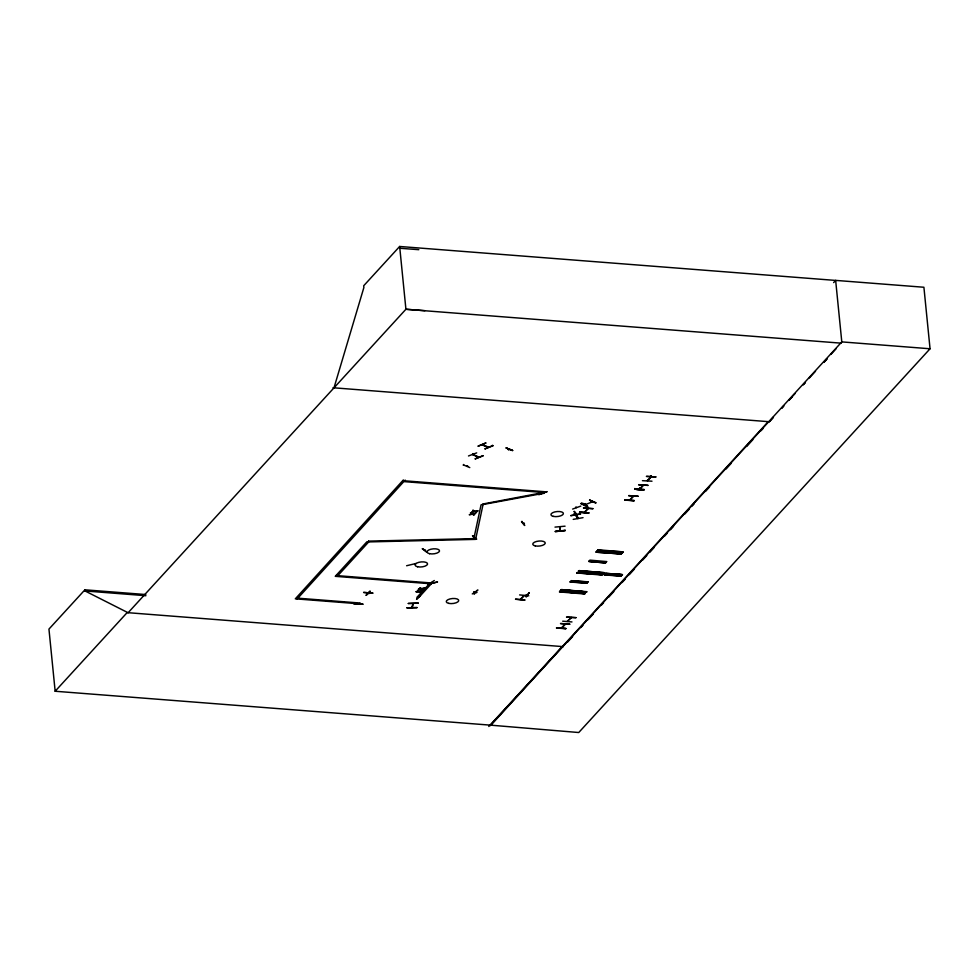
<?xml version="1.0" encoding="UTF-8"?>
<svg xmlns="http://www.w3.org/2000/svg" width="979" height="979" viewBox="0 0 979 979"><rect width="100%" height="100%" fill="white"/><g stroke="black" fill="none" stroke-linecap="round" stroke-linejoin="round"><path stroke-width="1.47" d="M570.867 515.713L580.669 513.951L570.843 515.554M579.47 512.372L589.04 512.898L579.678 512.164M579.641 512.115L588.844 513.033M634 500.795L624.651 500.073L634.172 500.526M634.208 500.624L624.81 499.804M634.796 488.888C654.694 489.121 637.623 491.727 634.771 488.521M642.432 480.677L651.99 481.203M643.986 489.928L634.625 489.194M524.903 599.919L515.578 599.172M565.776 628.763L556.451 627.98L565.96 628.457M406.603 565.74L416.063 563.476M416.956 607.469L406.958 607.8M416.907 607.775L406.958 607.886M432.84 582.884L432.547 583.056M468.488 455.969L476.7 452.873M560.061 591.23L585.295 593.286L559.915 591.157L559.425 591.928L584.671 593.984L585.112 593.298M561.114 589.921L586.617 591.952L561.077 589.958M561.457 589.566L586.58 591.989M587.07 583.129L570.047 581.783M571.185 580.755L588.122 582.04M576.912 572.58L602.66 574.355M578.442 570.99L603.676 573.082M579.005 570.61L604.227 572.678L578.956 570.659M589.811 560.123L606.845 561.591M586.862 591.683L561.591 589.627M621.689 553.563L596.431 551.507L621.543 553.49M597.667 550.186L622.644 552.584L597.398 550.528L623.268 551.887L597.888 549.757M605.511 562.962L588.758 561.359L605.964 562.484L589.138 561.102M603.982 572.972L578.479 570.941M604.581 574.392L621.286 575.64L604.459 574.245L604.141 574.857L620.992 576.227M605.218 573.743L622.448 574.697L605.597 573.327M621.31 553.955L595.832 552.168L621.273 553.992M485.657 442.961L477.948 446.253L485.951 443.022M463.556 464.964L469.785 467.583M581 503.683C581.954 500.771 595.428 511.797 581.024 503.61M581.367 503.402L587.535 506.155M424.629 550.259L425.449 550.027M474.35 537.679L473.322 537.912L474.215 537.532M362.915 604.239L353.456 603.59L362.891 604.129M560.282 526.971L560.086 530.973L560.221 526.898M428.557 584.316L434.309 580.51M422.218 548.717L426.648 552.021L422.744 548.607M333.998 387.831L363.87 287.545L363.698 285.758L399.652 246.475L834.94 280.373M411.731 607.69L412.942 603.688M412.171 607.678L413.432 603.639M521.954 521.746L524.744 525.503L521.526 521.868L521.954 521.317M366.391 595.269L370.282 591.267M474.13 594.351L477.177 590.288M474.974 591.916L474.081 591.72M584.904 512.176L584.157 512.506L587.938 508.431M587.559 508.835L587.853 507.526M588.146 507.648L588.281 508.542L584.524 512.543M588.232 508.542L588.171 507.55M629.411 500.208L633.021 496.634M633.425 496.243L629.693 500.281M639.336 489.255C640.254 486.33 640.046 490.54 639.642 488.031M647.865 480.481C644.965 481.399 652.198 477.605 651.133 475.867M650.937 477.128L650.888 476.235M651.206 476.822L647.56 480.799M482.011 444.858L488.301 447.366M524.744 600.164L515.554 599.258M559.817 591.5L585.05 593.592L559.768 591.524M569.986 582.028L586.984 583.215M556.598 627.796L565.948 628.518M588.159 581.844L571.259 580.657M571.969 621.934L562.692 621.188M605.536 562.974L588.856 561.395M605.511 573.278L622.46 574.673L605.352 573.596M622.644 552.584L597.361 550.516M520.143 599.54L523.875 595.587M520.828 599.295L524.242 595.575M561.212 628.126L564.956 624.516M565.262 624.198L561.554 628.188M567.184 621.457L571.369 617.504L567.526 621.114M571.295 617.578L571.038 617.859M478.853 457.303L478.56 456.924M543.418 493.147L544.018 493.404L543.027 493.232M576.68 507.428L575.787 507.33M561.958 627.796L561.163 628.175M476.773 592.54L475.965 592.344M526.164 596.798L529.26 592.613L526.115 596.725M488.79 447.219L482.366 444.723M145.785 594.547L84.904 589.811L48.95 629.093L55.154 691.247L490.43 725.145L768.258 421.643M55.154 691.247L127.123 612.621L563.378 646.654M403.36 479.943L295.315 598.83L359.501 603.835L360.235 603.04L297.861 598.181M297.139 598.977L405.184 480.089M337.828 575.676L368.728 541.913L366.917 541.766L335.271 576.337L431.286 583.814M470.434 512.849L471.976 514.048L469.235 514.734L472.331 514.244L474.191 515.101L473.016 514.11L475.733 513.424L472.673 513.902L470.789 513.033M472.869 510.194L474.411 511.393L471.658 512.078L474.754 511.589L476.614 512.445L475.451 511.454L478.156 510.769L475.096 511.258L473.212 510.377M429.463 583.668L416.993 597.3L418.804 597.447L432.008 583.019L336.005 575.542M543.578 491.715L544.153 493.208L481.044 504.895L473.775 538.964L475.721 538.866L482.99 504.797L482.5 504.075L543.651 492.486L544.385 491.691L403.446 480.713M592.784 508.799L583.631 507.832M638.785 484.654L648.147 485.388L638.602 484.789M655.759 476.993L646.385 476.381L655.942 476.883M639.397 489.304L643.056 485.303M639.764 489.316L643.423 485.278M638.161 496.292L628.799 495.558M833.631 282.601L835.65 280.386L923.907 287.251L930.05 348.769L578.748 732.525L490.43 725.145M490.491 725.659L841.793 341.891L835.65 280.386M567.502 642.163L572.642 636.534M580.877 627.539L582.946 625.287M588.085 619.67L593.237 614.041M601.473 605.046L603.529 602.795M608.681 597.178L613.821 591.549M622.057 582.554L625.153 579.176M629.264 574.673L634.416 569.056M642.652 560.061L646.776 555.558M649.86 552.18L653.972 547.689M664.276 536.443L667.36 533.065M670.444 529.688L673.54 526.323M684.859 513.951L688.983 509.447M692.067 506.07L694.123 503.83M705.455 491.458L709.567 486.955M726.039 468.965L731.191 463.336M746.634 446.473L752.814 439.718M761.05 430.723L763.106 428.472M769.286 421.729L773.398 417.238L769.286 421.729L332.982 387.745M783.665 406.016L781.609 408.255L783.738 406.016M794.972 393.668L788.805 400.399L791.999 397.046M803.184 384.686L805.24 382.446M809.352 377.955L815.519 371.225M823.743 362.242L826.814 358.877M830.926 354.386L836.066 348.769M488.802 726.491L562.35 646.581M803.355 384.698L805.423 382.459M824.012 362.267L827.108 358.901M365.962 595.318L369.805 591.169M369.352 593.47L368.312 593.384L369.328 593.274M417.592 597.068L418.535 597.117M420.493 595.122L416.564 599.258L420.37 595.171M519.604 594.914L528.77 595.819M560.49 623.599L570.011 624.247L560.673 623.476M576.044 617.627L566.498 617.1L575.848 617.7M363.698 592.417L373.048 593.164L363.601 592.454M368.483 592.993L367.969 592.944M473.591 454.758L472.588 453.718M479.135 457.193L473.016 454.525L472.869 453.607M524.438 523.386L523.545 523.532M584.867 504.87L592.515 501.774L591.94 502.056M592.283 501.652L591.708 502.092M432.828 582.933L431.58 582.652M577.634 518.295C572.323 508.688 579.568 522.798 577.598 517.304M477.972 590.043L472.27 593.935M466.787 466.212L467.766 466.053L466.873 466.383M509.141 449.447L508.395 449.728M584.5 504.76L584.426 503.818L585.222 504.491M527.094 594.804L526.102 594.767L527.24 594.632M492.559 445.629L484.801 448.957L492.865 445.812M418.314 597.276L417.543 597.239M475.096 458.808L483.308 455.761M463.226 465.16L463.618 464.474M509.056 449.275L508.517 449.691M512.702 450.499L506.082 447.978L512.653 450.45M572.617 509.068L580.841 506.082M476.638 592.552L475.708 592.491M474.766 592.05L474.007 591.903M574.343 513.424L575.334 513.412L574.257 513.632M472.453 535.782L476.32 539.196M428.251 584.292L437.552 581.967L428.08 584.084M587.853 508.48L587.669 507.611M574.428 511.344L577.182 515.089L573.939 511.503M523.459 523.569L524.328 523.398M576.166 514.22L575.75 515.248L576.117 514.232M583.031 517.658L573.217 519.372M431.984 582.493L432.608 582.64L431.653 582.627M576.325 507.538L575.762 507.293M554.995 527.106L565.067 526.176M473.126 454.537L473.077 453.632M578.026 518.136L577.953 517.279M399.836 248.262L418.816 249.682M424.898 310.686L405.918 309.266L128.102 612.756L85.026 590.961L84.904 589.811M841.793 341.891L930.05 348.769M841.206 343.164L405.918 309.266L399.652 246.475M628.628 495.692L638.161 496.304M404.535 481.656L543.651 492.486M592.993 508.578L583.447 507.954M85.026 590.961L145.908 595.709M506.143 447.868L512.323 450.56M589.505 500.245L595.636 502.937M621.445 553.82L596.431 551.507M621.249 575.97L604.337 574.636M577.133 572.556L602.415 574.612L576.815 572.923M577.023 572.691L602.623 574.392M576.766 572.948L601.999 575.052M561.016 590.251L586.237 592.344M472.845 535.733L476.712 539.123M478.682 457.266L472.759 454.684M492.865 445.837L492.498 445.237M483.026 455.614L475.341 458.931M650.802 475.831L650.802 477.214M650.374 476.198L650.484 477.189M585.43 503.659L585.43 504.613L585.136 503.598M575.75 514.342L575.86 515.272M575.505 514.048L575.836 515.235L575.456 514.061M565.287 530.398L555.215 531.328M538.854 494.566L547.151 491.605L538.842 494.615M408.304 603.48L418.302 603.15L408.304 603.48M368.569 541.118L368.275 541.925L475.427 539.392L475.721 538.585L368.569 541.118M416.087 591.744L420.762 592.417L419.599 591.426L422.304 590.741L419.245 591.218L417.36 590.349L418.559 591.365L416.087 591.744M418.522 589.089L423.197 589.762L422.022 588.771L424.727 588.085L421.68 588.575L419.795 587.694L420.982 588.709L418.522 589.089M589.835 500.171L596.015 502.876L589.835 500.159M565.299 530.496L555.24 531.621L565.299 530.447M535.244 545.903A6.29 2.521 -5.7 0 0 545.217 543.345A6.29 2.521 -5.7 0 0 536.529 541.448A6.29 2.521 -5.7 0 0 535.244 545.903M553.416 516.398A6.29 2.521 -5.7 0 0 563.378 513.84A6.29 2.521 -5.7 0 0 554.701 511.944A6.29 2.521 -5.7 0 0 553.416 516.398M448.725 603.37A6.29 2.521 -5.7 0 0 458.698 600.825A6.29 2.521 -5.7 0 0 450.01 598.928A6.29 2.521 -5.7 0 0 448.725 603.37M429.536 553.698A6.29 2.521 -5.7 0 0 439.498 551.14A6.29 2.521 -5.7 0 0 430.821 549.243A6.29 2.521 -5.7 0 0 429.536 553.698M417.568 566.768A6.29 2.521 -5.7 0 0 427.542 564.21A6.29 2.521 -5.7 0 0 418.853 562.313A6.29 2.521 -5.7 0 0 417.568 566.768"/></g></svg>
